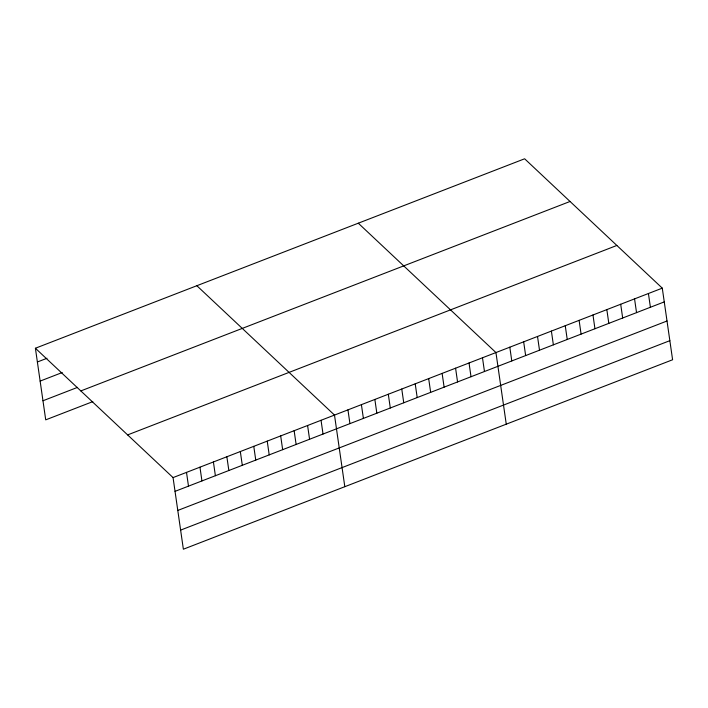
<?xml version="1.0" encoding="UTF-8"?>
<svg xmlns="http://www.w3.org/2000/svg" width="708" height="708" viewBox="0 0 708 708"><rect width="100%" height="100%" fill="white"/><g stroke="black" fill="none" stroke-linecap="round" stroke-linejoin="round"><path stroke-width="1.06" d="M35.4 348.239L524.628 158.787L662.281 288.147L672.6 359.761L183.372 549.213L173.053 477.59L35.4 348.239L45.719 419.853L92.81 401.622M37.382 361.992L46.994 358.275M40.135 381.09L62.233 372.532M42.967 400.763L77.561 387.365M80.827 390.922L570.055 201.47M127.626 434.907L616.854 245.455M173.053 477.59L662.281 288.147M175.035 491.352L664.263 301.9M177.788 510.441L667.016 320.998M180.62 530.115L669.848 340.672M358.292 223.197L495.945 352.557L506.264 424.18M196.842 285.713L334.495 415.074L344.814 486.697M648.422 293.51L650.404 307.272M634.554 298.882L636.536 312.635M620.695 304.245L622.677 318.007M606.836 309.617L608.818 323.37M592.968 314.98L594.95 328.742M579.109 320.352L581.091 334.105M565.25 325.715L567.232 339.477M551.39 331.087L553.373 344.84M537.522 336.45L539.505 350.212M523.663 341.822L525.646 355.575M509.804 347.185L511.787 360.947M482.484 357.77L484.467 371.523M469.032 362.974L471.015 376.736M455.58 368.187L457.563 381.948M442.128 373.399L444.111 387.152M428.676 378.603L430.659 392.365M415.215 383.816L417.198 397.577M401.763 389.028L403.746 402.781M388.311 394.232L390.294 407.994M374.859 399.445L376.842 413.207M361.407 404.657L363.39 418.41M347.947 409.861L349.929 423.623M321.043 420.286L323.025 434.039M307.591 425.49L309.573 439.252M294.139 430.703L296.121 444.465M280.678 435.916L282.66 449.669M267.226 441.119L269.208 454.881M253.774 446.332L255.756 460.094M240.322 451.545L242.304 465.306M226.861 456.749L228.852 470.51M213.409 461.961L215.391 475.723M199.957 467.174L201.939 480.936M186.505 472.386L188.487 486.139"/></g></svg>
